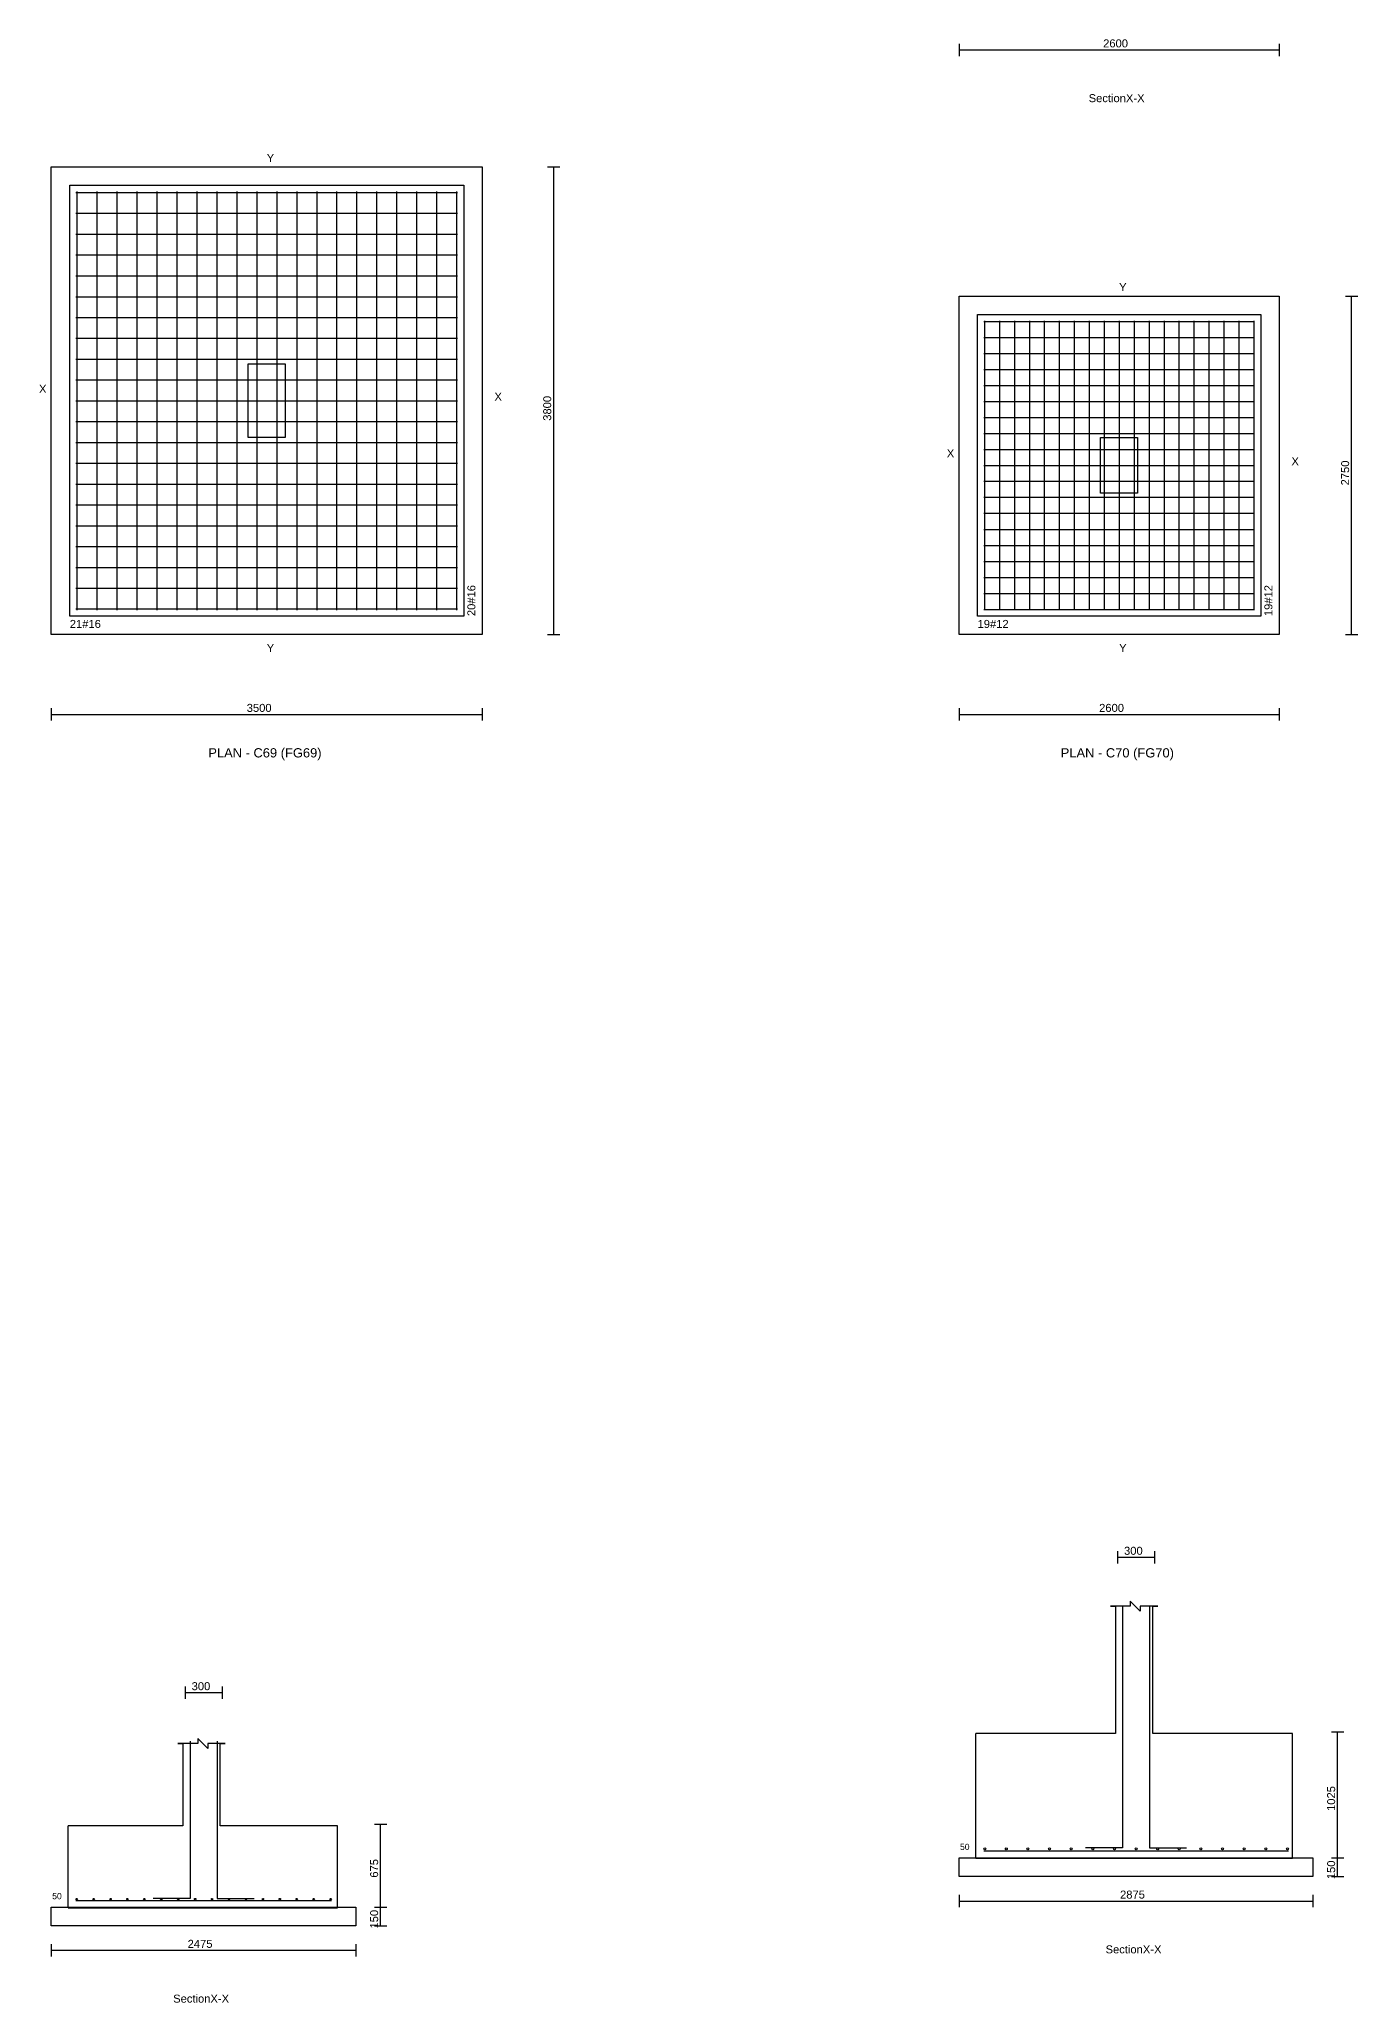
# Model space of a CAD drawing. Extents: x 0 to 27, y -1 to 285.
# Drawn here: x 0.25 to 10.96, y 249.55 to 265.5 of the extents above; entities that cross this region are included whole.
import ezdxf
from ezdxf.enums import TextEntityAlignment as Align

# ---------------------------------------------------------------- set-up
doc = ezdxf.new("R2010")
doc.units = 0
for name, color, linetype in [('Bottom_Cover', 7, 'CONTINUOUS'), ('Column_Bars', 4, 'CONTINUOUS'), ('Column_Dimension', 7, 'CONTINUOUS'), ('Columns', 4, 'CONTINUOUS'), ('dim_all', 7, 'CONTINUOUS'), ('Footing_Plan', 7, 'CONTINUOUS'), ('PCC', 2, 'CONTINUOUS'), ('PCC_Depth', 7, 'CONTINUOUS'), ('Pcc_Plan', 2, 'CONTINUOUS'), ('Plan', 7, 'CONTINUOUS'), ('Plan_Rf_Xdir', 1, 'CONTINUOUS'), ('Plan_Rf_Ydir', 3, 'CONTINUOUS'), ('Section', 2, 'CONTINUOUS'), ('SectionName', 3, 'CONTINUOUS'), ('Sectn_Rf_Xdir', 1, 'CONTINUOUS'), ('Sectn_Rf_Ydir', 3, 'CONTINUOUS'), ('Total_Depth', 7, 'CONTINUOUS'), ('X_Dimension', 7, 'CONTINUOUS')]:
    doc.layers.add(name, color=color, linetype=linetype)
doc.styles.add('STRUDS_Arial', font='ARIAL.TTF', dxfattribs={"height": 0.04})

msp = doc.modelspace()

# ---------------------------------------------------------------- linework, layer by layer
at = {"layer": 'Column_Bars'}
for p, q in [((9.0525, 252.775), (9.0525, 250.807)), ((9.2725, 252.775), (9.2725, 250.807)), ((1.4775, 251.675), (1.4775, 250.397)), ((1.6975, 251.675), (1.6975, 250.397)), ((9.0525, 250.807), (8.7525, 250.807)), ((9.2725, 250.807), (9.5725, 250.807)), ((1.4775, 250.397), (1.1775, 250.397)), ((1.6975, 250.397), (1.9975, 250.397))]:
    msp.add_line(p, q, dxfattribs=at)
at = {"layer": 'Columns'}
for p, q in [((1.95, 262.263), (1.95, 262.862)), ((1.95, 262.862), (2.25, 262.862)), ((2.25, 262.862), (2.25, 262.263)), ((2.25, 262.263), (1.95, 262.263)), ((8.875, 261.813), (8.875, 262.263)), ((8.875, 262.263), (9.175, 262.263)), ((9.175, 262.263), (9.175, 261.813)), ((9.175, 261.813), (8.875, 261.813))]:
    msp.add_line(p, q, dxfattribs=at)
at = {"layer": 'dim_all'}
for p, q in [((7.725, 265.463), (7.725, 265.363)), ((7.725, 265.413), (10.325, 265.413)), ((10.325, 265.463), (10.325, 265.363)), ((4.38119, 264.462), (4.48119, 264.462)), ((4.43119, 260.663), (4.43119, 264.462)), ((10.8635, 263.413), (10.9635, 263.413)), ((10.9135, 260.663), (10.9135, 263.413)), ((4.38119, 260.663), (4.48119, 260.663)), ((10.8635, 260.663), (10.9635, 260.663)), ((0.35, 260.065), (0.35, 259.965)), ((0.35, 260.015), (3.85, 260.015)), ((3.85, 260.065), (3.85, 259.965)), ((7.725, 260.065), (7.725, 259.965)), ((7.725, 260.015), (10.325, 260.015)), ((10.325, 260.065), (10.325, 259.965)), ((9.0125, 253.218), (9.0125, 253.118)), ((9.0125, 253.168), (9.3125, 253.168)), ((9.3125, 253.218), (9.3125, 253.118)), ((1.4375, 252.118), (1.4375, 252.018)), ((1.4375, 252.068), (1.7375, 252.068)), ((1.7375, 252.118), (1.7375, 252.018)), ((10.75, 251.75), (10.85, 251.75)), ((10.8, 250.725), (10.8, 251.75)), ((2.975, 251), (3.075, 251)), ((3.025, 250.325), (3.025, 251)), ((10.75, 250.725), (10.85, 250.725)), ((10.75, 250.725), (10.85, 250.725)), ((10.75, 250.575), (10.85, 250.575)), ((10.8, 250.575), (10.8, 250.725)), ((7.725, 250.425), (7.725, 250.325)), ((10.6, 250.425), (10.6, 250.325)), ((2.975, 250.325), (3.075, 250.325)), ((2.975, 250.325), (3.075, 250.325)), ((3.025, 250.175), (3.025, 250.325)), ((7.725, 250.375), (10.6, 250.375)), ((2.975, 250.175), (3.075, 250.175)), ((0.35, 250.025), (0.35, 249.925)), ((0.35, 249.975), (2.825, 249.975)), ((2.825, 250.025), (2.825, 249.925))]:
    msp.add_line(p, q, dxfattribs=at)
at = {"layer": 'Footing_Plan'}
for p, q in [((0.5, 260.813), (0.5, 264.313)), ((0.5, 264.313), (3.7, 264.313)), ((3.7, 264.313), (3.7, 260.813)), ((7.875, 260.813), (7.875, 263.263)), ((7.875, 263.263), (10.175, 263.263)), ((10.175, 263.263), (10.175, 260.813)), ((3.7, 260.813), (0.5, 260.813)), ((10.175, 260.813), (7.875, 260.813))]:
    msp.add_line(p, q, dxfattribs=at)
at = {"layer": 'PCC'}
for p, q in [((7.725, 250.575), (7.725, 250.725)), ((7.725, 250.725), (10.6, 250.725)), ((7.725, 250.575), (7.725, 250.725)), ((7.725, 250.725), (10.6, 250.725)), ((10.6, 250.575), (7.725, 250.575)), ((10.6, 250.575), (7.725, 250.575)), ((10.6, 250.725), (10.6, 250.575)), ((10.6, 250.725), (10.6, 250.575)), ((0.35, 250.175), (0.35, 250.325)), ((0.35, 250.325), (2.825, 250.325)), ((0.35, 250.175), (0.35, 250.325)), ((0.35, 250.325), (2.825, 250.325)), ((2.825, 250.325), (2.825, 250.175)), ((2.825, 250.325), (2.825, 250.175)), ((2.825, 250.175), (0.35, 250.175)), ((2.825, 250.175), (0.35, 250.175))]:
    msp.add_line(p, q, dxfattribs=at)
at = {"layer": 'Pcc_Plan'}
for p, q in [((0.35, 260.663), (0.35, 264.462)), ((0.35, 264.462), (3.85, 264.462)), ((3.85, 264.462), (3.85, 260.663)), ((7.725, 260.663), (7.725, 263.413)), ((7.725, 263.413), (10.325, 263.413)), ((10.325, 263.413), (10.325, 260.663)), ((3.85, 260.663), (0.35, 260.663)), ((10.325, 260.663), (7.725, 260.663))]:
    msp.add_line(p, q, dxfattribs=at)
at = {"layer": 'Plan_Rf_Xdir'}
for p, q in [((0.55, 264.254), (3.65, 264.254)), ((0.55, 264.085), (3.65, 264.085)), ((0.55, 263.916), (3.65, 263.916)), ((0.55, 263.747), (3.65, 263.747)), ((0.55, 263.578), (3.65, 263.578)), ((0.55, 263.408), (3.65, 263.408)), ((0.55, 263.239), (3.65, 263.239)), ((7.925, 263.206), (10.125, 263.206)), ((0.55, 263.07), (3.65, 263.07)), ((7.925, 263.077), (10.125, 263.077)), ((0.55, 262.901), (3.65, 262.901)), ((7.925, 262.947), (10.125, 262.947)), ((0.55, 262.732), (3.65, 262.732)), ((7.925, 262.817), (10.125, 262.817)), ((0.55, 262.562), (3.65, 262.562)), ((7.925, 262.687), (10.125, 262.687)), ((7.925, 262.557), (10.125, 262.557)), ((0.55, 262.393), (3.65, 262.393)), ((7.925, 262.427), (10.125, 262.427)), ((0.55, 262.224), (3.65, 262.224)), ((7.925, 262.297), (10.125, 262.297)), ((7.925, 262.167), (10.125, 262.167)), ((0.55, 262.055), (3.65, 262.055)), ((7.925, 262.037), (10.125, 262.037)), ((7.925, 261.908), (10.125, 261.908)), ((0.55, 261.886), (3.65, 261.886)), ((7.925, 261.778), (10.125, 261.778)), ((0.55, 261.716), (3.65, 261.716)), ((7.925, 261.648), (10.125, 261.648)), ((0.55, 261.547), (3.65, 261.547)), ((7.925, 261.518), (10.125, 261.518)), ((0.55, 261.378), (3.65, 261.378)), ((7.925, 261.388), (10.125, 261.388)), ((0.55, 261.209), (3.65, 261.209)), ((7.925, 261.258), (10.125, 261.258)), ((7.925, 261.128), (10.125, 261.128)), ((0.55, 261.04), (3.65, 261.04)), ((7.925, 260.998), (10.125, 260.998)), ((0.55, 260.871), (3.65, 260.871)), ((7.925, 260.868), (10.125, 260.868))]:
    msp.add_line(p, q, dxfattribs=at)
at = {"layer": 'Plan_Rf_Ydir'}
for p, q in [((0.558, 264.263), (0.558, 260.862)), ((0.72032, 264.263), (0.72032, 260.862)), ((0.88263, 264.263), (0.88263, 260.862)), ((1.04495, 264.263), (1.04495, 260.862)), ((1.20726, 264.263), (1.20726, 260.862)), ((1.36958, 264.263), (1.36958, 260.862)), ((1.53189, 264.263), (1.53189, 260.862)), ((1.69421, 264.263), (1.69421, 260.862)), ((1.85653, 264.263), (1.85653, 260.862)), ((2.01884, 264.263), (2.01884, 260.862)), ((2.18116, 264.263), (2.18116, 260.862)), ((2.34347, 264.263), (2.34347, 260.862)), ((2.50579, 264.263), (2.50579, 260.862)), ((2.66811, 264.263), (2.66811, 260.862)), ((2.83042, 264.263), (2.83042, 260.862)), ((2.99274, 264.263), (2.99274, 260.862)), ((3.15505, 264.263), (3.15505, 260.862)), ((3.31737, 264.263), (3.31737, 260.862)), ((3.47969, 264.263), (3.47969, 260.862)), ((3.642, 264.263), (3.642, 260.862)), ((7.931, 263.212), (7.931, 260.862)), ((8.05256, 263.212), (8.05256, 260.862)), ((8.17411, 263.212), (8.17411, 260.862)), ((8.29567, 263.212), (8.29567, 260.862)), ((8.41722, 263.212), (8.41722, 260.862)), ((8.53878, 263.212), (8.53878, 260.862)), ((8.66033, 263.212), (8.66033, 260.862)), ((8.78189, 263.212), (8.78189, 260.862)), ((8.90344, 263.212), (8.90344, 260.862)), ((9.025, 263.212), (9.025, 260.862)), ((9.14655, 263.212), (9.14655, 260.862)), ((9.26811, 263.212), (9.26811, 260.862)), ((9.38966, 263.212), (9.38966, 260.862)), ((9.51122, 263.212), (9.51122, 260.862)), ((9.63278, 263.212), (9.63278, 260.862)), ((9.75433, 263.212), (9.75433, 260.862)), ((9.87589, 263.212), (9.87589, 260.862)), ((9.99744, 263.212), (9.99744, 260.862)), ((10.119, 263.212), (10.119, 260.862))]:
    msp.add_line(p, q, dxfattribs=at)
at = {"layer": 'Section'}
for p, q in [((9.19678, 252.729), (9.11576, 252.81)), ((9.11576, 252.81), (9.11576, 252.77)), ((8.99421, 252.77), (8.9537, 252.77)), ((8.9537, 252.77), (8.99421, 252.77)), ((9.11576, 252.77), (8.99421, 252.77)), ((8.99421, 252.77), (8.99421, 251.737)), ((9.29807, 252.77), (9.19678, 252.77)), ((9.19678, 252.77), (9.19678, 252.729)), ((9.29807, 251.737), (9.29807, 252.77)), ((9.29807, 252.77), (9.33858, 252.77)), ((9.33858, 252.77), (9.29807, 252.77)), ((1.62058, 251.615), (1.53955, 251.696)), ((1.53955, 251.696), (1.53955, 251.656)), ((8.99421, 251.737), (7.85981, 251.737)), ((7.85981, 250.724), (7.85981, 251.737)), ((8.99421, 251.737), (8.99421, 251.737)), ((8.99421, 251.737), (8.99421, 251.737)), ((8.99421, 251.737), (8.99421, 251.737)), ((10.4325, 251.737), (9.29807, 251.737)), ((9.29807, 251.737), (9.29807, 251.737)), ((9.29807, 251.737), (9.29807, 251.737)), ((9.29807, 251.737), (9.29807, 251.737)), ((10.4325, 250.724), (10.4325, 251.737)), ((1.41801, 251.656), (1.37749, 251.656)), ((1.37749, 251.656), (1.41801, 251.656)), ((1.53955, 251.656), (1.41801, 251.656)), ((1.41801, 251.656), (1.41801, 250.987)), ((1.72186, 251.656), (1.62058, 251.656)), ((1.62058, 251.656), (1.62058, 251.615)), ((1.72186, 250.987), (1.72186, 251.656)), ((1.72186, 251.656), (1.76238, 251.656)), ((1.76238, 251.656), (1.72186, 251.656)), ((1.41801, 250.987), (0.48617, 250.987)), ((0.48617, 250.319), (0.48617, 250.987)), ((1.41801, 250.987), (1.41801, 250.987)), ((1.41801, 250.987), (1.41801, 250.987)), ((1.41801, 250.987), (1.41801, 250.987)), ((2.67395, 250.987), (1.72186, 250.987)), ((1.72186, 250.987), (1.72186, 250.987)), ((1.72186, 250.987), (1.72186, 250.987)), ((1.72186, 250.987), (1.72186, 250.987)), ((2.67395, 250.319), (2.67395, 250.987)), ((7.85981, 250.724), (10.4325, 250.724)), ((0.48617, 250.319), (2.67395, 250.319))]:
    msp.add_line(p, q, dxfattribs=at)
at = {"layer": 'Sectn_Rf_Xdir'}
for p, q in [((7.925, 250.783), (10.4, 250.783)), ((0.55, 250.38), (2.625, 250.38))]:
    msp.add_line(p, q, dxfattribs=at)
at = {"layer": 'Sectn_Rf_Ydir'}
for centre, radius in [((7.933, 250.799), 0.008), ((8.10864, 250.799), 0.008), ((8.28429, 250.799), 0.008), ((8.45993, 250.799), 0.008), ((8.63557, 250.799), 0.008), ((8.81121, 250.799), 0.008), ((8.98686, 250.799), 0.008), ((9.1625, 250.799), 0.008), ((9.33814, 250.799), 0.008), ((9.51379, 250.799), 0.008), ((9.68943, 250.799), 0.008), ((9.86507, 250.799), 0.008), ((10.0407, 250.799), 0.008), ((10.2164, 250.799), 0.008), ((10.392, 250.799), 0.008), ((0.556, 250.391), 0.006), ((0.69353, 250.391), 0.006), ((0.83107, 250.391), 0.006), ((0.9686, 250.391), 0.006), ((1.10613, 250.391), 0.006), ((1.24367, 250.391), 0.006), ((1.3812, 250.391), 0.006), ((1.51873, 250.391), 0.006), ((1.65627, 250.391), 0.006), ((1.7938, 250.391), 0.006), ((1.93133, 250.391), 0.006), ((2.06887, 250.391), 0.006), ((2.2064, 250.391), 0.006), ((2.34393, 250.391), 0.006), ((2.48147, 250.391), 0.006), ((2.619, 250.391), 0.006)]:
    msp.add_circle(centre, radius, dxfattribs=at)

# ---------------------------------------------------------------- texts
at = {"layer": 'Bottom_Cover', "style": 'STRUDS_Arial'}
for p in [(7.7321, 250.79), (0.3571, 250.39)]:
    msp.add_text('50', height=0.05, dxfattribs=at).set_placement(p)
at = {"layer": 'Column_Dimension', "style": 'STRUDS_Arial'}
for p in [(9.065, 253.188), (1.49, 252.088)]:
    msp.add_text('300', height=0.065, dxfattribs=at).set_placement(p)
at = {"layer": 'dim_all', "style": 'STRUDS_Arial'}
for s, p in [('3800 ', (4.41119, 262.4)), ('2750 ', (10.8935, 261.875))]:
    msp.add_text(s, height=0.065, rotation=90, dxfattribs=at).set_placement(p)
for s, p in [('3500 ', (1.9375, 260.035)), ('2600 ', (8.8625, 260.035))]:
    msp.add_text(s, height=0.065, dxfattribs=at).set_placement(p)
at = {"layer": 'PCC_Depth', "style": 'STRUDS_Arial'}
for p in [(10.78, 250.553), (3.005, 250.152)]:
    msp.add_text('150', height=0.065, rotation=90, dxfattribs=at).set_placement(p)
at = {"layer": 'Plan', "style": 'STRUDS_Arial'}
for s, p in [('PLAN - C69 (FG69) ', (2.1, 259.665)), ('PLAN - C70 (FG70) ', (9.025, 259.665))]:
    msp.add_text(s, height=0.075, dxfattribs=at).set_placement(p, align=Align.CENTER)
at = {"layer": 'Plan_Rf_Xdir', "style": 'STRUDS_Arial'}
for s, p in [('21#16', (0.5, 260.717)), ('19#12', (7.875, 260.717))]:
    msp.add_text(s, height=0.065, dxfattribs=at).set_placement(p)
at = {"layer": 'Plan_Rf_Ydir', "style": 'STRUDS_Arial'}
for s, p in [('20#16', (3.795, 260.813)), ('19#12', (10.27, 260.813))]:
    msp.add_text(s, height=0.065, rotation=90, dxfattribs=at).set_placement(p)
at = {"layer": 'Section', "style": 'STRUDS_Arial'}
for p in [(8.7775, 264.988), (8.915, 249.95), (1.34, 249.55)]:
    msp.add_text('SectionX-X', height=0.065, dxfattribs=at).set_placement(p)
at = {"layer": 'SectionName', "style": 'STRUDS_Arial'}
for s, p in [('Y', (2.1, 264.503)), ('Y', (9.025, 263.453)), ('X', (0.25, 262.627)), ('X', (3.95, 262.563)), ('X', (7.625, 262.103)), ('X', (10.425, 262.038)), ('Y', (2.1, 260.522)), ('Y', (9.025, 260.522))]:
    msp.add_text(s, height=0.065, dxfattribs=at).set_placement(p)
at = {"layer": 'Total_Depth', "style": 'STRUDS_Arial'}
for s, p in [('1025', (10.78, 251.107)), ('675', (3.005, 250.565))]:
    msp.add_text(s, height=0.065, rotation=90, dxfattribs=at).set_placement(p)
at = {"layer": 'X_Dimension', "style": 'STRUDS_Arial'}
for s, p in [('2600', (8.895, 265.433)), ('2875', (9.0325, 250.395)), ('2475', (1.4575, 249.995))]:
    msp.add_text(s, height=0.065, dxfattribs=at).set_placement(p)

doc.saveas('drawing.dxf')
